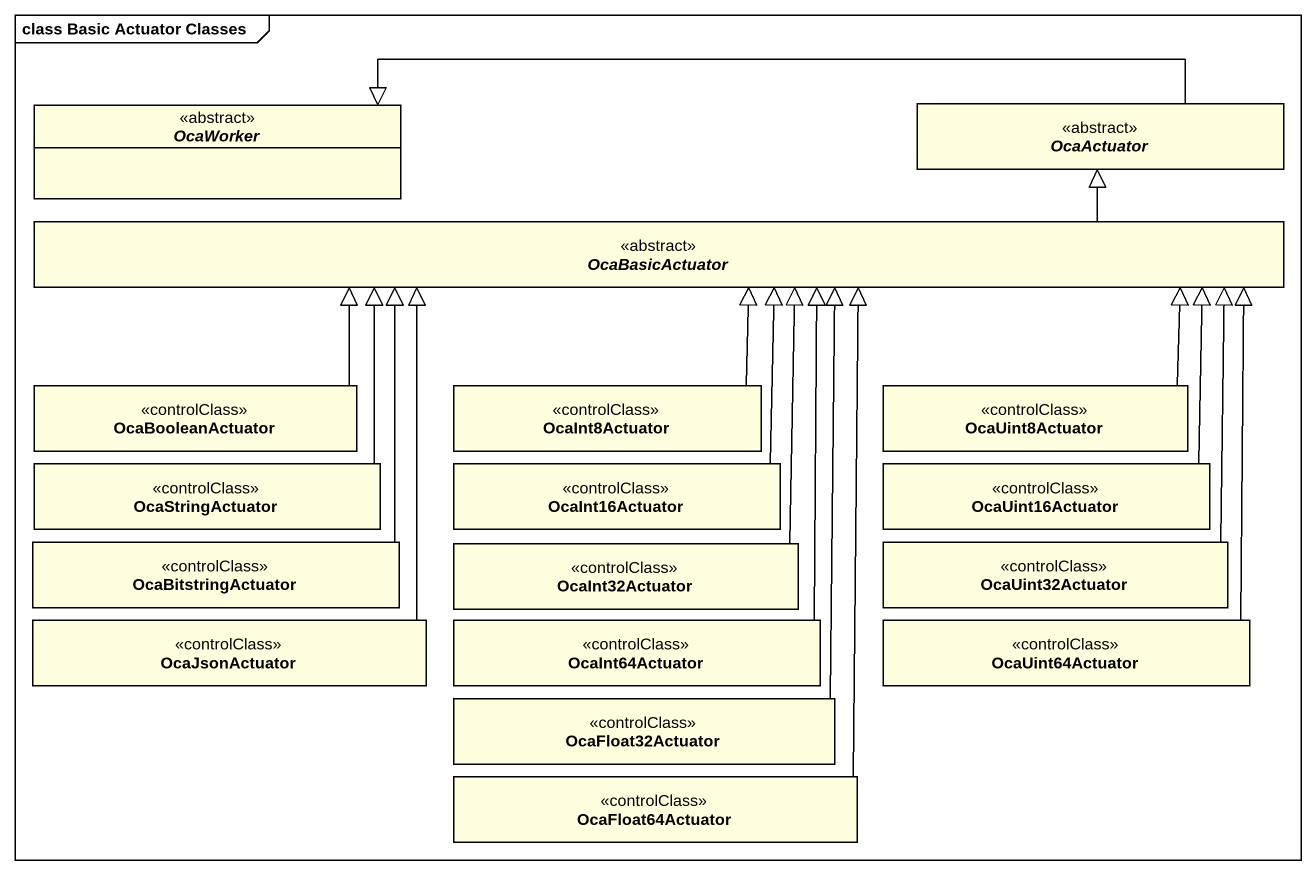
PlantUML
@startuml
mainframe class Basic Actuator Classes
hide circle
hide empty members
abstract class OcaWorker <<abstract>> #FFFFE0
abstract class OcaActuator <<abstract>> #FFFFE0
abstract class OcaBasicActuator <<abstract>> #FFFFE0
class OcaBooleanActuator <<controlClass>> #FFFFE0
class OcaInt8Actuator <<controlClass>> #FFFFE0
class OcaUint8Actuator <<controlClass>> #FFFFE0
class OcaStringActuator <<controlClass>> #FFFFE0
class OcaInt16Actuator <<controlClass>> #FFFFE0
class OcaUint16Actuator <<controlClass>> #FFFFE0
class OcaBitstringActuator <<controlClass>> #FFFFE0
class OcaUint32Actuator <<controlClass>> #FFFFE0
class OcaInt32Actuator <<controlClass>> #FFFFE0
class OcaJsonActuator <<controlClass>> #FFFFE0
class OcaInt64Actuator <<controlClass>> #FFFFE0
class OcaUint64Actuator <<controlClass>> #FFFFE0
class OcaFloat32Actuator <<controlClass>> #FFFFE0
class OcaFloat64Actuator <<controlClass>> #FFFFE0
OcaActuator -left-|> OcaWorker
OcaBasicActuator -right-|> OcaActuator
OcaBooleanActuator -right-|> OcaBasicActuator
OcaInt8Actuator -up-|> OcaBasicActuator
OcaUint8Actuator -left-|> OcaBasicActuator
OcaStringActuator -right-|> OcaBasicActuator
OcaInt16Actuator -up-|> OcaBasicActuator
OcaUint16Actuator -up-|> OcaBasicActuator
OcaBitstringActuator -up-|> OcaBasicActuator
OcaUint32Actuator -up-|> OcaBasicActuator
OcaInt32Actuator -up-|> OcaBasicActuator
OcaJsonActuator -up-|> OcaBasicActuator
OcaInt64Actuator -up-|> OcaBasicActuator
OcaUint64Actuator -up-|> OcaBasicActuator
OcaFloat32Actuator -up-|> OcaBasicActuator
OcaFloat64Actuator -up-|> OcaBasicActuator
@enduml
